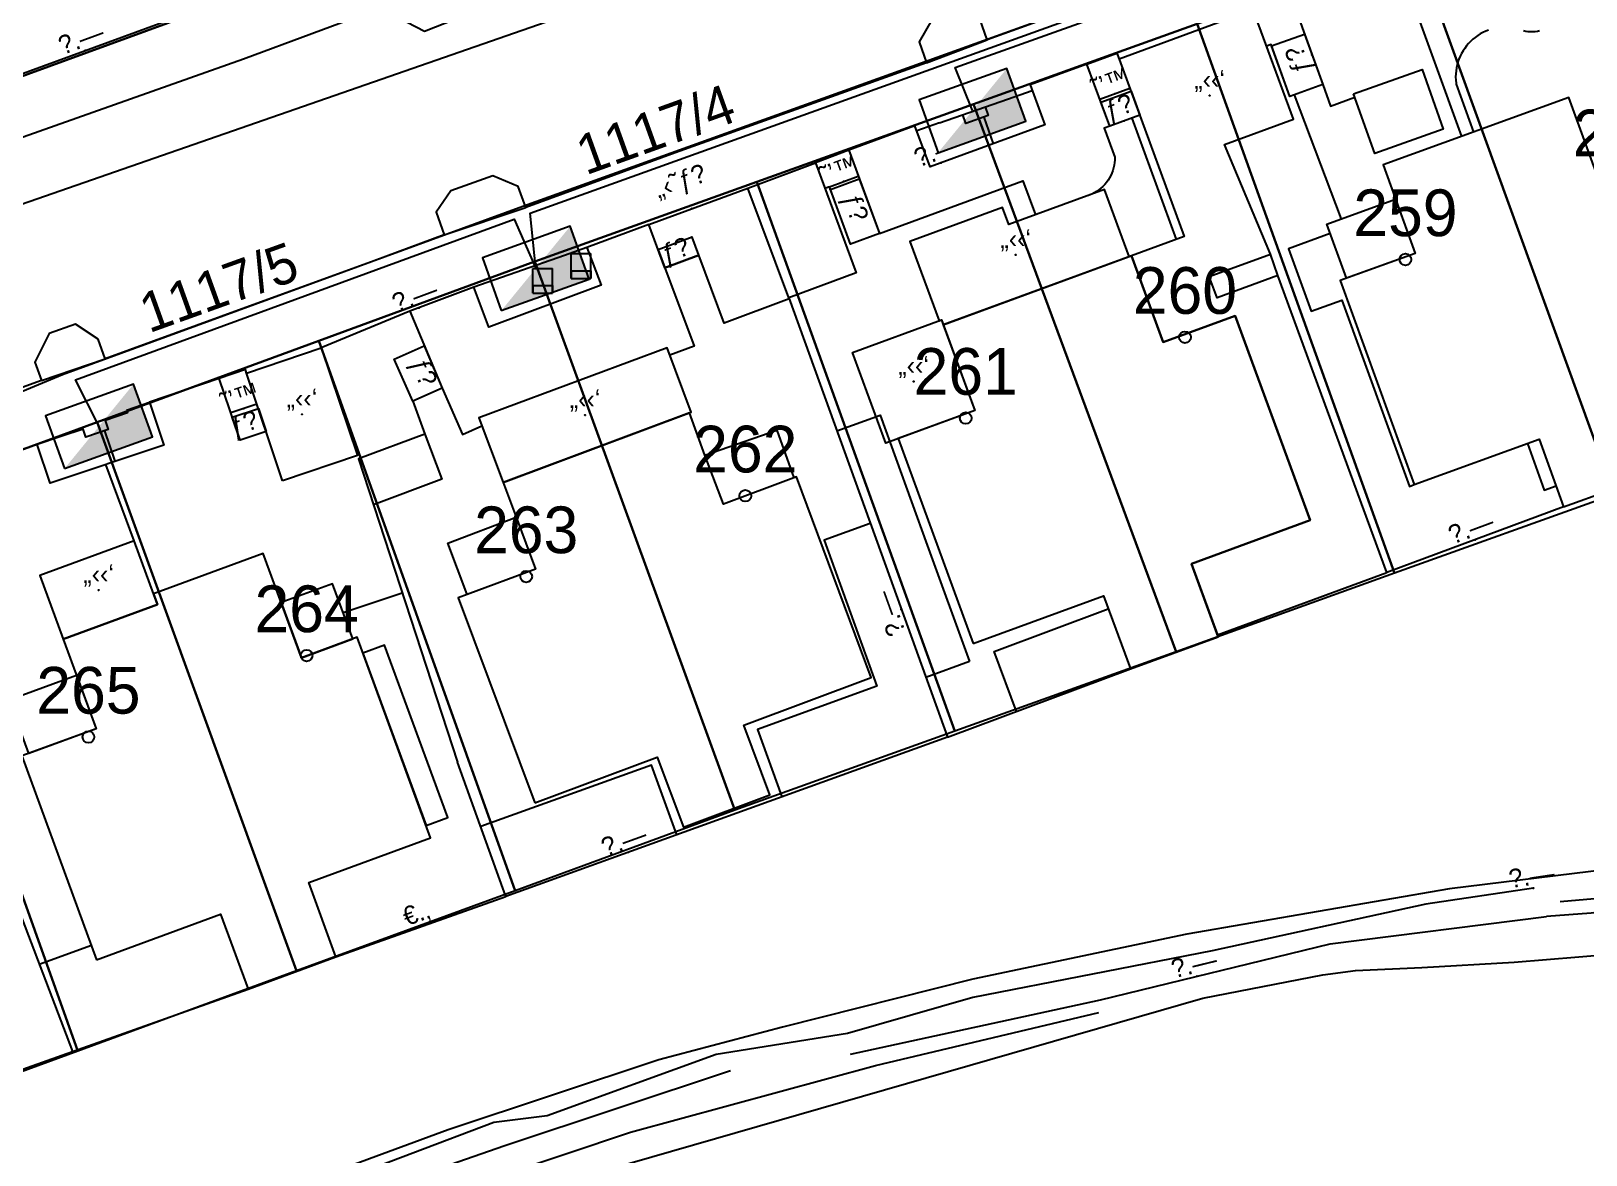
# Model space of a CAD drawing. Header units: metres. Extents: x 218299 to 220222, y 572714 to 574340.
# Drawn here: x 219033.7 to 219100.3, y 573159.2 to 573207.4 of the extents above; entities that cross this region are included whole.
import ezdxf
from ezdxf.enums import TextEntityAlignment as Align

# ---------------------------------------------------------------- set-up
doc = ezdxf.new("R2010")
doc.units = ezdxf.units.M
doc.header["$MEASUREMENT"] = 0
for name, color, linetype in [('1601', 44, 'LANDBORDER'), ('1602', 44, 'Continuous'), ('1603', 44, 'Continuous'), ('6091', 102, 'CABLEUNDEXIST03'), ('6151', 102, 'CABLEUNDEXIST03'), ('6261', 7, 'Continuous'), ('A_POINTS', 2, 'Continuous'), ('M2200', 253, 'Continuous'), ('M2207', 253, 'Continuous'), ('M2401', 7, 'Continuous'), ('M2404', 7, 'Continuous'), ('M2407', 253, 'Continuous'), ('M2408', 253, 'Continuous'), ('M2412', 253, 'Continuous'), ('M2420', 253, 'Continuous'), ('M2601', 253, 'Continuous'), ('M2602', 253, 'Continuous'), ('M2604', 253, 'Continuous'), ('M2605', 253, 'Continuous'), ('M2612', 253, 'Continuous'), ('M2805', 253, 'Continuous'), ('M5235', 253, 'Continuous')]:
    doc.layers.add(name, color=color, linetype=linetype)
doc.styles.add('HEBTXT', font='HEBTXT')
doc.styles.add('MAVAT_HEBTXT', font='HEBTXT')
doc.linetypes.add('CABLEUNDEXIST03', pattern='A,3.5,[222,elecad.shx,S=0.01,R=0,X=0,Y=0],1.5', length=5)
doc.linetypes.add('LANDBORDER', pattern='A,6.25,[208,elecad.shx,S=0.02,R=0,X=-0.6,Y=0],12.5,[208,elecad.shx,S=0.02,R=180,X=0.6,Y=0],6.25', length=25)

# ---------------------------------------------------------------- blocks, each defined once
blk = doc.blocks.new('6261')
blk.add_lwpolyline([(-2, -1.2), (2, -1.2), (2, 1.2), (-2, 1.2)], close=True)
at = {"color": 0}
blk.add_solid([(2, 1.2), (-2, -1.2), (2, -1.2)], dxfattribs=at)
at = {"color": 0, "style": 'HEBTXT'}
blk.add_attdef('PIL_NAME', (2.689, 2.418), '', height=1.7, dxfattribs=at)
at = {"style": 'HEBTXT'}
blk.add_attdef('CAMUT_MONIM', (2.489, 0.218), '', height=1.7, dxfattribs=at)
at = {"color": 0, "style": 'HEBTXT', "flags": 1}
for tag, p in [('TYPE', (2.585, -1.773)), ('MAP_TYPE', (2.689, -3.782))]:
    blk.add_attdef(tag, p, '', height=1.7, dxfattribs=at)
blk = doc.blocks.new('1603')
at = {"layer": 'A_POINTS'}
blk.add_circle((0, 0), 0.25, dxfattribs=at)
at = {"color": 0, "style": 'HEBTXT'}
blk.add_attdef('PARCEL_NUM', text='', height=2, dxfattribs=at).set_placement((0, 1), align=Align.CENTER)
at = {"color": 0, "style": 'HEBTXT', "flags": 1}
blk.add_attdef('LOT_NUM', text='', height=2, dxfattribs=at).set_placement((0, -2.5), align=Align.CENTER)
blk = doc.blocks.new('M2408')
blk.add_circle((0, 0), 0.025)
at = {"style": 'MAVAT_HEBTXT'}
blk.add_attdef('NAME', text='', height=0.8, dxfattribs=at).set_placement((0, 1.59), align=Align.MIDDLE)
blk = doc.blocks.new('M2602')
blk.add_circle((0, 0), 0.025)
at = {"style": 'MAVAT_HEBTXT'}
blk.add_attdef('NAME', text='', height=0.8, dxfattribs=at).set_placement((0, 1.59), align=Align.MIDDLE)
blk = doc.blocks.new('M2605')
blk.add_circle((0, 0), 0.025)
at = {"style": 'MAVAT_HEBTXT'}
blk.add_attdef('NAME', text='', height=0.8, dxfattribs=at).set_placement((0, 1.59), align=Align.MIDDLE)
blk = doc.blocks.new('M2612')
blk.add_circle((0, 0), 0.025)
at = {"style": 'MAVAT_HEBTXT'}
blk.add_attdef('NAME', text='', height=0.8, dxfattribs=at).set_placement((0, 1.59), align=Align.MIDDLE)
blk = doc.blocks.new('M2207')
blk.add_circle((0, 0), 0.025)
at = {"style": 'MAVAT_HEBTXT'}
blk.add_attdef('NAME', text='', height=0.8, dxfattribs=at).set_placement((0, 1.59), align=Align.MIDDLE)
blk = doc.blocks.new('M2412')
blk.add_circle((0, 0), 0.025)
at = {"style": 'MAVAT_HEBTXT'}
blk.add_attdef('NAME', text='', height=0.8, dxfattribs=at).set_placement((0, 1.59), align=Align.MIDDLE)
blk = doc.blocks.new('*U89')
at = {"linetype": 'Continuous'}
for p, q in [((-0.85, 0), (-0.85, -0.66)), ((0.85, 0), (0.85, -0.66))]:
    blk.add_line(p, q, dxfattribs=at)
blk.add_solid([(-0.85, 0), (-0.85, -0.66), (0.85, -0.66)], dxfattribs=at)
at = {"linetype": 'Continuous', "extrusion": (0, 0, -1)}
blk.add_solid([(0.85, 0), (-0.85, 0), (-0.85, -0.66)], dxfattribs=at)
blk = doc.blocks.new('M5235')
for points in [[(-0.85, 1.47), (0.85, 1.47)], [(-0.85, -0.66), (-0.85, 1.47)], [(0.85, -0.66), (0.85, 1.47)], [(-0.85, 0), (0.85, 0)], [(-0.85, -0.66), (0.85, -0.66)]]:
    blk.add_lwpolyline(points)
at = {"linetype": 'Continuous'}
blk.add_blockref('*U89', (0, 0), dxfattribs=at)
at = {"style": 'MAVAT_HEBTXT', "flags": 1}
for tag, p in [('MARK', (0, 2.72)), ('HEIGHT', (0, -1.92)), ('NAME', (0, -4.48))]:
    blk.add_attdef(tag, text='', height=0.8, dxfattribs=at).set_placement(p, align=Align.MIDDLE)
blk = doc.blocks.new('111')
at = {"layer": 'M2200'}
for points in [[(219092.931, 573187.948, 579.03), (219098.279, 573189.888, 579.03), (219099.33, 573186.988, 575.58), (219103.288, 573188.424, 575.58), (219102.21, 573191.397, 579.03), (219107.349, 573193.158, 579.03), (219104.194, 573201.857, 579.33), (219100.948, 573200.68, 579.33), (219099.556, 573204.518, 577.83), (219091.594, 573201.631, 577.83), (219092.966, 573197.848, 579.18), (219089.762, 573196.686, 579.18)], [(219074.042, 573181.144, 578.28), (219079.62, 573183.191, 578.28), (219080.771, 573180.054, 574.68), (219084.533, 573181.435, 574.83), (219083.387, 573184.558, 578.28), (219088.472, 573186.424, 578.28), (219085.259, 573195.179, 578.13), (219082.171, 573194.045, 578.13), (219080.814, 573197.744, 577.68), (219072.758, 573194.787, 576.93), (219074.104, 573191.12, 578.28), (219070.823, 573189.916, 578.43)], [(219055.266, 573174.315, 577.23), (219060.506, 573176.271, 577.23), (219061.625, 573173.274, 573.63), (219065.333, 573174.658, 573.63), (219064.217, 573177.649, 577.23), (219069.677, 573179.688, 577.23), (219066.469, 573188.281, 577.23), (219066.351, 573188.237, 577.23), (219063.342, 573187.114, 577.23), (219063.342, 573187.114, 577.23), (219062.547, 573189.209, 576.48), (219061.884, 573191.019, 575.73), (219053.905, 573188.039, 575.88), (219054.458, 573186.558, 576.419), (219055.29, 573184.329, 577.23), (219055.29, 573184.329, 577.23), (219052.366, 573183.238, 577.23), (219051.988, 573183.096, 577.23)], [(219036.497, 573167.604, 576.03), (219041.807, 573169.551, 576.33), (219042.981, 573166.35, 572.58), (219042.981, 573166.35, 572.58), (219046.748, 573167.731, 572.58), (219045.582, 573170.911, 576.33), (219050.8, 573172.824, 576.33), (219047.653, 573181.41, 576.18), (219045.265, 573180.535, 576.18), (219043.63, 573184.997, 576.18), (219038.926, 573183.273, 576.18), (219039.097, 573182.808, 576.63), (219039.097, 573182.808, 576.63), (219035.068, 573181.331, 573.78), (219035.068, 573181.331, 573.78), (219036.475, 573177.493, 576.33), (219033.299, 573176.328, 576.18)]]:
    blk.add_polyline3d(points, close=True, dxfattribs=at)
at = {"layer": 'M2207'}
for points in [[(219082.171, 573194.045, 575.73), (219085.259, 573195.179, 575.13), (219088.472, 573186.424, 575.355), (219083.387, 573184.558, 575.205), (219084.502, 573181.519, 575.205), (219091.761, 573184.182, 575.505), (219087.093, 573196.902, 574.905), (219084.484, 573195.945, 575.055), (219084.149, 573196.856, 574.98), (219086.771, 573197.818, 574.98), (219084.801, 573202.507, 574.83), (219087.756, 573203.592, 574.83), (219086.037, 573208.277, 574.455), (219080.293, 573206.169, 574.53), (219083.08, 573198.575, 574.905), (219080.814, 573197.744, 574.905)], [(219090.328, 573204.683, 575.539), (219093.264, 573205.727, 575.614), (219094.172, 573203.171, 575.614), (219091.237, 573202.127, 575.614)], [(219067.283, 573201.719, 573.255), (219069.031, 573197.016, 573.405), (219066.137, 573195.94, 573.405), (219064.388, 573200.643, 573.255), (219067.283, 573201.719, 573.255)], [(219072.758, 573194.787, 575.28), (219080.718, 573197.708, 575.28), (219079.663, 573200.582, 575.13), (219075.569, 573199.08, 575.28), (219075.302, 573199.807, 575.205), (219071.333, 573198.351, 575.205), (219072.577, 573194.96, 575.505), (219072.681, 573194.998, 575.505)], [(219092.966, 573197.848, 576.93), (219090.029, 573196.783, 576.33), (219089.189, 573199.097, 575.88), (219092.127, 573200.163, 575.88)], [(219074.104, 573191.12, 574.755), (219070.296, 573189.722, 574.755), (219068.873, 573193.601, 574.755), (219072.681, 573194.998, 574.755), (219074.104, 573191.12, 574.755)], [(219044.462, 573188.113, 572.655), (219042.917, 573192.724, 572.655), (219046.119, 573193.798, 572.505), (219047.665, 573189.187, 572.505), (219044.462, 573188.113, 572.655)], [(219053.905, 573188.039, 574.489), (219061.96, 573191.047, 574.489), (219060.929, 573193.809, 573.439), (219052.873, 573190.801, 573.589)], [(219062.547, 573189.209, 573.927), (219065.627, 573190.275, 573.927), (219066.351, 573188.237, 573.927), (219063.342, 573187.114, 573.927), (219062.547, 573189.209, 573.927)], [(219052.366, 573183.238, 574.002), (219051.539, 573185.435, 574.002), (219054.458, 573186.558, 574.002), (219055.29, 573184.329, 574.002), (219052.366, 573183.238, 574.002)], [(219035.068, 573181.331, 573.48), (219039.097, 573182.808, 573.03), (219038.098, 573185.533, 572.73), (219034.069, 573184.057, 572.73)], [(219045.265, 573180.535, 573.227), (219047.464, 573181.341, 573.077), (219046.599, 573183.701, 572.927), (219044.4, 573182.895, 572.927)], [(219047.902, 573180.732, 573.377), (219050.606, 573173.354, 573.377), (219051.536, 573173.695, 573.077), (219048.831, 573181.073, 573.077), (219047.902, 573180.732, 573.377)], [(219035.636, 573179.783, 573.227), (219036.475, 573177.493, 573.677), (219033.595, 573176.437, 573.527), (219032.756, 573178.727, 572.927)]]:
    blk.add_polyline3d(points, close=True, dxfattribs=at)
at = {"layer": 'M2401'}
for points in [[(219078.358, 573208.337, 571.77), (219074.638, 573206.986, 571.62), (219074.322, 573207.883, 571.62)], [(219072.265, 573207.85, 571.545), (219071.728, 573206.909, 571.47), (219072.047, 573206.003, 571.47), (219071.237, 573205.718, 571.369), (219061.282, 573202.158, 570.769), (219054.879, 573199.811, 570.469), (219054.546, 573200.706, 570.469), (219053.468, 573201.174, 570.394), (219051.667, 573200.53, 570.319), (219051.035, 573199.607, 570.169), (219051.378, 573198.646, 570.169), (219048.379, 573197.521, 570.094), (219041.826, 573195.148, 569.719), (219036.865, 573193.332, 569.419), (219036.561, 573194.18, 569.494), (219035.589, 573194.816, 569.419), (219034.466, 573194.414, 569.419), (219033.852, 573193.194, 569.344), (219034.132, 573192.403, 569.344), (219028.208, 573190.265, 568.894)], [(219032.427, 573202.503, 569.194), (219042.781, 573206.172, 569.644), (219048.643, 573208.349, 570.094), (219050.534, 573207.361, 570.094), (219058.05, 573210.327, 570.544), (219068.266, 573213.804, 571.144), (219069.164, 573215.742, 571.294), (219078.114, 573218.878, 571.594), (219083.642, 573220.862, 571.894), (219087.957, 573222.611, 572.22), (219090.99, 573223.565, 572.34), (219097.125, 573225.781, 572.7), (219101.4, 573227.442, 572.94), (219106.474, 573229.215, 573.18), (219108.256, 573228.392, 573.3), (219112.763, 573230.002, 573.54), (219120.068, 573232.571, 574.02)]]:
    blk.add_polyline3d(points, dxfattribs=at)
at = {"layer": 'M2404'}
for points in [[(219078.358, 573208.337, 571.77), (219074.638, 573206.986, 571.62), (219074.322, 573207.883, 571.62)], [(219072.265, 573207.85, 571.545), (219071.728, 573206.909, 571.47), (219072.047, 573206.003, 571.47), (219071.237, 573205.718, 571.369), (219061.282, 573202.158, 570.769), (219054.879, 573199.811, 570.469), (219054.546, 573200.706, 570.469), (219053.468, 573201.174, 570.394), (219051.667, 573200.53, 570.319), (219051.035, 573199.607, 570.169), (219051.378, 573198.646, 570.169), (219048.379, 573197.521, 570.094), (219041.826, 573195.148, 569.719), (219036.865, 573193.332, 569.419), (219036.561, 573194.18, 569.494), (219035.589, 573194.816, 569.419), (219034.466, 573194.414, 569.419), (219033.852, 573193.194, 569.344), (219034.132, 573192.403, 569.344), (219028.208, 573190.265, 568.894)], [(219032.427, 573202.503, 569.194), (219042.781, 573206.172, 569.644), (219048.643, 573208.349, 570.094), (219050.534, 573207.361, 570.094), (219058.05, 573210.327, 570.544), (219068.266, 573213.804, 571.144), (219069.164, 573215.742, 571.294), (219078.114, 573218.878, 571.594), (219083.642, 573220.862, 571.894), (219087.957, 573222.611, 572.22), (219090.99, 573223.565, 572.34), (219097.125, 573225.781, 572.7), (219101.4, 573227.442, 572.94), (219106.474, 573229.215, 573.18), (219108.256, 573228.392, 573.3), (219112.763, 573230.002, 573.54), (219120.068, 573232.571, 574.02)]]:
    blk.add_polyline3d(points, dxfattribs=at)
at = {"layer": 'M2407'}
for points in [[(219098.301, 573207.378, 573.589), (219098.203, 573207.354, 573.589), (219098.105, 573207.338, 573.589), (219098.005, 573207.33, 573.589), (219097.905, 573207.33, 573.589), (219097.805, 573207.338, 573.589), (219097.706, 573207.354, 573.589), (219097.609, 573207.377, 573.589)], [(219096.115, 573207.406, 573.584), (219095.993, 573207.358, 573.585), (219095.875, 573207.302, 573.587), (219095.76, 573207.24, 573.588), (219095.649, 573207.17, 573.59), (219095.543, 573207.094, 573.593), (219095.442, 573207.012, 573.595), (219095.345, 573206.923, 573.598), (219095.255, 573206.829, 573.601), (219095.17, 573206.73, 573.605), (219095.092, 573206.625, 573.608), (219095.02, 573206.516, 573.612), (219094.955, 573206.403, 573.616), (219094.897, 573206.285, 573.62), (219094.846, 573206.165, 573.624), (219094.803, 573206.042, 573.628), (219094.767, 573205.916, 573.633), (219094.74, 573205.788, 573.638), (219094.72, 573205.659, 573.642), (219094.708, 573205.529, 573.647), (219094.704, 573205.399, 573.652), (219094.707, 573205.268, 573.657), (219094.719, 573205.138, 573.662), (219094.725, 573205.096, 573.664), (219095.467, 573203.035, 573.664)], [(219089.013, 573205.075, 573.589), (219089.344, 573204.157, 573.589), (219090.382, 573204.531, 573.589)], [(219087.789, 573204.634, 573.589), (219089.799, 573199.318, 573.514)], [(219080.828, 573203.636, 572.539), (219082.732, 573198.447, 572.464)], [(219079.888, 573203.292, 572.539), (219079.647, 573203.203, 572.539), (219080.103, 573201.96, 572.614), (219080.102, 573201.845, 572.599), (219080.093, 573201.731, 572.586), (219080.076, 573201.617, 572.574), (219080.051, 573201.505, 572.563), (219080.019, 573201.394, 572.553), (219079.979, 573201.286, 572.544), (219079.932, 573201.181, 572.536), (219079.877, 573201.079, 572.529), (219079.816, 573200.981, 572.524), (219079.748, 573200.887, 572.52), (219079.674, 573200.798, 572.517), (219079.594, 573200.715, 572.516), (219079.509, 573200.637, 572.516), (219079.418, 573200.565, 572.518), (219079.323, 573200.499, 572.52), (219079.224, 573200.441, 572.524), (219079.12, 573200.389, 572.53), (219079.014, 573200.344, 572.536), (219078.976, 573200.33, 572.539)], [(219070.023, 573198.691, 572.539), (219076.172, 573200.947, 572.539), (219076.704, 573199.496, 572.539)], [(219089.335, 573198.694, 573.514), (219087.547, 573198.046, 573.514), (219088.516, 573195.375, 573.589), (219089.827, 573195.85, 573.589), (219092.721, 573187.872, 573.439), (219092.931, 573187.948, 573.439)], [(219060.837, 573197.225, 571.749), (219062.085, 573193.881, 571.599), (219061.046, 573193.494, 571.508)], [(219051.295, 573192.069, 571.353), (219052.166, 573190.098, 571.353), (219052.999, 573190.466, 571.353)], [(219068.195, 573190.255, 572.652), (219070.049, 573190.926, 572.652), (219072.065, 573185.357, 572.652), (219073.885, 573180.378, 572.352)], [(219050.56, 573190.112, 571.352), (219051.283, 573188.174, 571.352), (219048.35, 573187.08, 571.607)], [(219097.775, 573189.705, 573.439), (219098.501, 573187.704, 573.439), (219099.004, 573187.887, 573.439)], [(219069.632, 573186.286, 571.449), (219067.655, 573185.571, 571.449), (219069.919, 573179.317, 571.449), (219064.803, 573177.465, 571.449), (219065.85, 573174.573, 571.301)], [(219075.901, 573178.234, 572.52), (219074.94, 573180.805, 572.37), (219079.826, 573182.631, 572.514)], [(219073.885, 573180.378, 572.352), (219072.01, 573179.693, 572.516)], [(219061.342, 573172.95, 571.23), (219060.266, 573175.938, 571.53), (219052.948, 573173.301, 571.114)], [(219036.273, 573168.216, 570.427), (219034.039, 573167.397, 570.335)]]:
    blk.add_polyline3d(points, dxfattribs=at)
at = {"layer": 'M2408'}
for points in [[(219072.047, 573206.003, 571.47), (219074.638, 573206.986, 571.62)], [(219078.912, 573205.952, 571.789), (219080.199, 573206.424, 571.789), (219080.293, 573206.169, 571.789)], [(219075.516, 573204.456, 571.564), (219076.564, 573204.823, 571.564)], [(219072.6, 573203.433, 571.489), (219071.626, 573203.091, 571.421)], [(219068.712, 573202.265, 571.189), (219067.283, 573201.719, 571.189)], [(219060.142, 573199.088, 570.977), (219064.388, 573200.643, 570.977)], [(219051.378, 573198.646, 570.169), (219054.879, 573199.811, 570.469)], [(219057.497, 573198.101, 570.677), (219056.529, 573197.76, 570.617)], [(219049.91, 573195.369, 570.077), (219046.119, 573193.798, 569.927)], [(219034.132, 573192.403, 569.344), (219036.865, 573193.332, 569.419)], [(219042.917, 573192.724, 569.777), (219042.867, 573192.871, 569.777), (219041.749, 573192.496, 569.777)], [(219037.77, 573191.138, 569.655), (219038.759, 573191.47, 569.655)], [(219034.956, 573190.002, 569.43), (219033.946, 573189.664, 569.43)]]:
    blk.add_polyline3d(points, dxfattribs=at)
at = {"layer": 'M2412'}
for points in [[(219089.013, 573205.075, 573.589), (219087.602, 573204.567, 573.589), (219086.823, 573206.731, 572.314), (219088.234, 573207.239, 572.314), (219089.013, 573205.075, 573.589)], [(219081.176, 573203.764, 572.539), (219079.888, 573203.292, 572.539), (219079.512, 573204.317, 572.014), (219080.799, 573204.789, 572.014), (219081.176, 573203.764, 572.539)], [(219070.023, 573198.691, 572.539), (219068.786, 573198.237, 572.614), (219067.924, 573200.588, 571.414), (219069.161, 573201.042, 571.414)], [(219060.837, 573197.225, 571.427), (219062.289, 573197.767, 571.352), (219061.999, 573198.544, 570.902), (219060.547, 573198.002, 570.902)], [(219051.295, 573192.069, 571.352), (219050.037, 573191.514, 571.352), (219049.239, 573193.323, 570.227), (219050.529, 573193.893, 570.227), (219051.295, 573192.069, 571.352)], [(219043.755, 573190.222, 570.377), (219042.637, 573189.847, 570.377), (219042.305, 573190.836, 569.852), (219043.424, 573191.211, 569.852), (219043.755, 573190.222, 570.377)]]:
    blk.add_polyline3d(points, close=True, dxfattribs=at)
at = {"layer": 'M2420', "lineweight": -3, "flags": 128}
blk.add_lwpolyline([(219061.09, 573209.62), (219004.09, 573189.81)], dxfattribs=at)
at = {"layer": 'M2601'}
for points in [[(219038.098, 573185.533, 572.477), (219036.896, 573188.812, 572.477)], [(219049.589, 573183.292, 571.277), (219047.054, 573182.462, 571.277)]]:
    blk.add_polyline3d(points, dxfattribs=at)
at = {"layer": 'M2602'}
for points in [[(219072.6, 573203.433, 573.377), (219075.516, 573204.456, 573.377)], [(219074.547, 573204.116, 573.002), (219074.676, 573203.746, 573.002), (219073.727, 573203.413, 573.002), (219073.597, 573203.782, 573.002)], [(219074.5, 573203.685, 572.627), (219074.9, 573202.542, 572.57)], [(219056.529, 573197.76, 570.617), (219052.657, 573196.394, 570.377)], [(219037.77, 573191.138, 570.705), (219037.812, 573191.013, 570.705), (219036.863, 573190.695, 570.78), (219036.995, 573190.301, 570.78), (219036.035, 573189.979, 570.78), (219035.919, 573190.325, 570.78), (219034.956, 573190.002, 570.78)], [(219037.288, 573188.943, 570.705), (219036.849, 573190.252, 570.705)], [(219046.748, 573167.731, 572.014), (219054.024, 573170.313, 572.314)], [(219031.225, 573162.17, 571.127), (219031.347, 573162.215, 571.127), (219035.46, 573163.668, 571.127)]]:
    blk.add_polyline3d(points, dxfattribs=at)
at = {"layer": 'M2604'}
blk.add_polyline3d([(219092.589, 573209.393, 575.464), (219094.961, 573202.852, 575.464)], dxfattribs=at)
at = {"layer": 'M2605'}
for points in [[(219029.839, 573204.272, 571.365), (219044.718, 573209.737, 571.065), (219049.826, 573211.67, 571.065), (219049.979, 573211.74, 571.065), (219050.129, 573211.817, 571.065), (219050.275, 573211.901, 571.065), (219050.417, 573211.991, 571.065), (219050.554, 573212.089, 571.065), (219050.686, 573212.193, 571.065), (219050.813, 573212.303, 571.065), (219050.935, 573212.419, 571.065), (219051.052, 573212.541, 571.065), (219051.162, 573212.668, 571.065), (219051.266, 573212.8, 571.065), (219051.364, 573212.937, 571.065), (219051.455, 573213.078, 571.065), (219051.54, 573213.224, 571.065), (219051.617, 573213.373, 571.065), (219051.687, 573213.526, 571.065), (219051.75, 573213.682, 571.065), (219051.805, 573213.841, 571.065), (219051.853, 573214.003, 571.065), (219051.893, 573214.166, 571.065), (219051.908, 573214.238, 571.065)], [(219099.964, 573210.958, 573.589), (219098.904, 573210.576, 573.589), (219097.877, 573213.427, 573.589), (219094.694, 573212.28, 573.589), (219095.372, 573210.396, 573.589), (219090.678, 573208.705, 573.589), (219090.222, 573209.971, 573.589), (219087.591, 573209.024, 573.589), (219089.013, 573205.075, 573.589), (219087.602, 573204.567, 573.589), (219086.802, 573206.789, 573.589), (219086.608, 573206.72, 573.589)], [(219081.176, 573203.764, 572.539), (219079.888, 573203.292, 572.539), (219078.912, 573205.952, 572.614), (219076.477, 573205.059, 572.614), (219077.104, 573203.35, 572.614), (219072.192, 573201.548, 572.464), (219071.547, 573203.305, 572.464), (219068.712, 573202.265, 572.464), (219070.023, 573198.691, 572.539), (219068.786, 573198.237, 572.614), (219067.882, 573200.702, 572.539), (219067.688, 573200.63, 572.539)], [(219066.152, 573195.897, 571.502), (219063.371, 573194.865, 571.502), (219062.289, 573197.767, 571.352), (219060.837, 573197.225, 571.427), (219060.142, 573199.088, 571.427), (219057.497, 573198.101, 571.502), (219058.099, 573196.487, 571.502), (219053.291, 573194.694, 571.427), (219052.657, 573196.394, 571.427), (219049.91, 573195.369, 571.427), (219051.295, 573192.069, 571.352), (219050.037, 573191.514, 571.352), (219050.56, 573190.112, 571.352), (219047.707, 573189.048, 571.652), (219051.955, 573176.056, 571.352)], [(219087.093, 573196.902, 573.589), (219086.771, 573197.818, 573.589)], [(219066.137, 573195.94, 572.689), (219070.295, 573184.454, 572.614), (219072.935, 573177.126, 572.464), (219080.771, 573180.054, 572.614)], [(219043.755, 573190.222, 570.377), (219042.637, 573189.847, 570.377), (219041.749, 573192.496, 570.452), (219038.759, 573191.47, 570.452), (219039.371, 573189.642, 570.452), (219034.501, 573188.009, 570.452), (219033.946, 573189.664, 570.452), (219031.564, 573188.865, 570.452), (219032.863, 573184.992, 570.527), (219031.44, 573184.514, 570.527), (219031.825, 573183.366, 570.527), (219028.699, 573182.318, 570.527), (219031.524, 573173.994, 570.527), (219035.46, 573163.668, 570.227), (219035.46, 573163.668, 570.227), (219042.981, 573166.35, 570.227)], [(219099.33, 573186.988, 573.452), (219091.761, 573184.182, 573.302)], [(219147.521, 573183.572, 569.447), (219146.075, 573182.203, 569.507), (219145.688, 573181.929, 569.507), (219142.433, 573180.242, 569.432), (219139.394, 573178.775, 569.342), (219135.232, 573177.165, 569.252), (219129.254, 573175.295, 569.252), (219124.342, 573173.999, 569.222), (219118.9, 573172.623, 569.072), (219114.468, 573171.705, 568.982), (219109.112, 573171.007, 568.832), (219104.598, 573170.555, 568.802), (219099.185, 573170.078, 568.712)], [(219072.935, 573177.126, 571.414), (219054.024, 573170.313, 571.114), (219051.955, 573176.056, 571.114)], [(219118.9, 573172.623, 568.442), (219119.003, 573172.255, 568.442), (219118.168, 573171.947, 568.442), (219110.821, 573170.689, 568.292), (219106.849, 573170.417, 568.262), (219103.863, 573170.011, 568.232), (219100.51, 573169.597, 568.172), (219098.596, 573169.451, 568.172)], [(219103.516, 573171.753, 570.556), (219094.446, 573170.639, 570.406), (219083.184, 573168.703, 569.806), (219074.026, 573166.775, 569.656), (219065.876, 573164.714, 569.356), (219060.57, 573163.317, 568.906), (219051.557, 573160.323, 568.606), (219042.689, 573157.048, 568.306), (219038.475, 573155.393, 568.006), (219034.584, 573153.134, 567.406), (219024.373, 573149.166, 567.106), (219017.127, 573146.331, 567.256), (219011.034, 573144.28, 566.956), (219001.616, 573141.28, 566.656), (219000.09, 573141.057, 566.506)], [(219098.036, 573170.667, 569.656), (219093.429, 573169.976, 569.656), (219084.272, 573167.991, 568.756), (219074.024, 573165.988, 568.606), (219068.65, 573164.45, 568.456), (219063.031, 573163.539, 568.306), (219055.796, 573160.914, 568.156), (219053.515, 573160.632, 568.006), (219046.575, 573158.014, 567.856), (219040.342, 573155.616, 567.556), (219038.332, 573154.894, 567.406), (219036.499, 573153.387, 566.806), (219026.738, 573149.426, 566.806), (219019.77, 573146.749, 566.806), (219011.858, 573143.947, 566.356), (219003.815, 573141.402, 565.906), (218999.179, 573140.06, 565.756)], [(219068.778, 573163.555, 567.256), (219079.493, 573165.887, 567.406), (219089.327, 573168.289, 567.856), (219098.596, 573169.451, 568.172)], [(219001.013, 573138.907, 564.406), (219010.603, 573141.872, 564.556), (219019.41, 573144.995, 564.706), (219029.831, 573149.001, 565.156), (219038.568, 573152.335, 565.456), (219048.41, 573156.557, 565.756), (219059.355, 573160.227, 566.206), (219069.852, 573163.072, 566.806), (219079.418, 573165.35, 566.806)], [(219063.65, 573162.84, 567.272), (219053.978, 573159.64, 566.672), (219047.29, 573157.309, 566.522), (219039.957, 573154.454, 566.522), (219035.024, 573151.835, 565.922)]]:
    blk.add_polyline3d(points, dxfattribs=at)
at = {"layer": 'M2612'}
for points in [[(219079.465, 573204.445, 573.827), (219080.753, 573204.917, 573.827)], [(219067.882, 573200.702, 573.227), (219069.119, 573201.156, 573.227)], [(219043.362, 573191.395, 571.605), (219042.244, 573191.02, 571.605)]]:
    blk.add_polyline3d(points, dxfattribs=at)
at = {"layer": 'M2805'}
blk.add_polyline3d([(219018.653, 573143.089, 564.017), (219039.105, 573151.163, 564.617), (219059.332, 573158.888, 565.217), (219083.876, 573165.955, 566.717), (219089.011, 573166.959, 566.957), (219090.417, 573167.143, 567.019), (219093.258, 573167.273, 567.137), (219097.211, 573167.495, 567.317), (219102.75, 573167.959, 567.527), (219106.59, 573168.877, 567.707), (219109.907, 573169.313, 567.707), (219113.334, 573170.03, 567.767), (219116.279, 573170.403, 567.707), (219117.24, 573170.611, 567.736), (219119.126, 573171.149, 567.887), (219122.186, 573172.218, 568.307), (219125.371, 573173.244, 568.487), (219128.802, 573174.522, 568.547), (219131.696, 573175.677, 568.607), (219135.45, 573176.61, 568.577), (219139.478, 573178.11, 568.607), (219142.653, 573179.516, 568.727), (219145.588, 573181.037, 568.817)], dxfattribs=at)
at = {"layer": 'M2207'}
ref = blk.add_blockref('M2207', (219084.166, 573204.604), dxfattribs=dict(at, xscale=0.5, yscale=0.5, zscale=0.5))
ref.add_attrib('NAME', '„‹‹‘', dxfattribs={"layer": '0', "height": 0.8, "style": 'MAVAT_HEBTXT'}).set_placement((219084.166, 573205.229), align=Align.MIDDLE)
ref = blk.add_blockref('M2207', (219075.861, 573197.784), dxfattribs=dict(at, xscale=0.5, yscale=0.5, zscale=0.5))
ref.add_attrib('NAME', '„‹‹‘', dxfattribs={"layer": '0', "height": 0.8, "style": 'MAVAT_HEBTXT'}).set_placement((219075.861, 573198.409), align=Align.MIDDLE)
ref = blk.add_blockref('M2207', (219071.489, 573192.36), dxfattribs=dict(at, xscale=0.5, yscale=0.5, zscale=0.5))
ref.add_attrib('NAME', '„‹‹‘', dxfattribs={"layer": '0', "height": 0.8, "style": 'MAVAT_HEBTXT'}).set_placement((219071.489, 573192.985), align=Align.MIDDLE)
ref = blk.add_blockref('M2207', (219045.291, 573190.956), dxfattribs=dict(at, xscale=0.5, yscale=0.5, zscale=0.5))
ref.add_attrib('NAME', '„‹‹‘', dxfattribs={"layer": '0', "height": 0.8, "style": 'MAVAT_HEBTXT'}).set_placement((219045.291, 573191.581), align=Align.MIDDLE)
ref = blk.add_blockref('M2207', (219057.417, 573190.924), dxfattribs=dict(at, xscale=0.5, yscale=0.5, zscale=0.5))
ref.add_attrib('NAME', '„‹‹‘', dxfattribs={"layer": '0', "height": 0.8, "style": 'MAVAT_HEBTXT'}).set_placement((219057.417, 573191.549), align=Align.MIDDLE)
ref = blk.add_blockref('M2207', (219036.583, 573183.432), dxfattribs=dict(at, xscale=0.5, yscale=0.5, zscale=0.5))
ref.add_attrib('NAME', '„‹‹‘', dxfattribs={"layer": '0', "height": 0.8, "style": 'MAVAT_HEBTXT'}).set_placement((219036.583, 573184.057), align=Align.MIDDLE)
at = {"layer": 'M2408'}
ref = blk.add_blockref('M2408', (219061.992, 573199.766), dxfattribs=dict(at, xscale=0.5, yscale=0.5, zscale=0.5))
ref.add_attrib('NAME', '„‹˜ƒ\x8e', dxfattribs={"layer": '0', "height": 0.8, "rotation": 19.61608, "style": 'MAVAT_HEBTXT'}).set_placement((219061.519, 573200.855), align=Align.MIDDLE)
at = {"layer": 'M2412'}
ref = blk.add_blockref('M2412', (219088.556, 573206.346), dxfattribs=dict(at, xscale=0.5, yscale=0.5, zscale=0.5))
ref.add_attrib('NAME', 'ƒ\x8e', dxfattribs={"layer": '0', "height": 0.8, "rotation": 109.81012, "style": 'MAVAT_HEBTXT'}).set_placement((219088.038, 573206.159), align=Align.MIDDLE)
ref = blk.add_blockref('M2412', (219080.5, 573203.516), dxfattribs=dict(at, xscale=0.5, yscale=0.5, zscale=0.5))
ref.add_attrib('NAME', 'ƒ\x8e', dxfattribs={"layer": '0', "height": 0.8, "rotation": 20.15057, "style": 'MAVAT_HEBTXT'}).set_placement((219080.311, 573204.032), align=Align.MIDDLE)
ref = blk.add_blockref('M2412', (219067.929, 573200.573), dxfattribs=dict(at, xscale=0.5, yscale=0.5, zscale=0.5))
ref.add_attrib('NAME', 'ƒ\x8e', dxfattribs={"layer": '0', "height": 0.8, "rotation": 290.15057, "style": 'MAVAT_HEBTXT'}).set_placement((219068.909, 573199.781), align=Align.MIDDLE)
ref = blk.add_blockref('M2412', (219061.982, 573198.538), dxfattribs=dict(at, xscale=0.5, yscale=0.5, zscale=0.5))
ref.add_attrib('NAME', 'ƒ\x8e', dxfattribs={"layer": '0', "height": 0.8, "rotation": 20.45824, "style": 'MAVAT_HEBTXT'}).set_placement((219061.319, 573197.895), align=Align.MIDDLE)
ref = blk.add_blockref('M2412', (219050.929, 573192.941), dxfattribs=dict(at, xscale=0.5, yscale=0.5, zscale=0.5))
ref.add_attrib('NAME', 'ƒ\x8e', dxfattribs={"layer": '0', "height": 0.8, "rotation": 292.76888, "style": 'MAVAT_HEBTXT'}).set_placement((219050.422, 573192.728), align=Align.MIDDLE)
ref = blk.add_blockref('M2412', (219042.305, 573190.836), dxfattribs=dict(at, xscale=0.5, yscale=0.5, zscale=0.5))
ref.add_attrib('NAME', 'ƒ\x8e', dxfattribs={"layer": '0', "height": 0.8, "rotation": 18.53442, "style": 'MAVAT_HEBTXT'}).set_placement((219042.84, 573190.482), align=Align.MIDDLE)
at = {"layer": 'M2602'}
ref = blk.add_blockref('M2602', (219050.386, 573169.022), dxfattribs=dict(at, xscale=0.5, yscale=0.5, zscale=0.5))
ref.add_attrib('NAME', '€.‚', dxfattribs={"layer": '0', "height": 0.8, "rotation": 19.54121, "style": 'MAVAT_HEBTXT'}).set_placement((219050.202, 573169.54), align=Align.MIDDLE)
at = {"layer": 'M2605'}
ref = blk.add_blockref('M2605', (219036.012, 573206.539), dxfattribs=dict(at, xscale=0.5, yscale=0.5, zscale=0.5))
ref.add_attrib('NAME', '\x9a.—', dxfattribs={"layer": '0', "height": 0.8, "rotation": 20.16716, "style": 'MAVAT_HEBTXT'}).set_placement((219035.823, 573207.056), align=Align.MIDDLE)
ref = blk.add_blockref('M2605', (219072.661, 573201.72), dxfattribs=dict(at, xscale=0.5, yscale=0.5, zscale=0.5))
ref.add_attrib('NAME', '\x9a.—', dxfattribs={"layer": '0', "height": 0.8, "rotation": 20.15057, "style": 'MAVAT_HEBTXT'}).set_placement((219072.472, 573202.237), align=Align.MIDDLE)
ref = blk.add_blockref('M2605', (219050.307, 573195.517), dxfattribs=dict(at, xscale=0.5, yscale=0.5, zscale=0.5))
ref.add_attrib('NAME', '\x9a.—', dxfattribs={"layer": '0', "height": 0.8, "rotation": 20.45824, "style": 'MAVAT_HEBTXT'}).set_placement((219050.115, 573196.033), align=Align.MIDDLE)
ref = blk.add_blockref('M2605', (219095.545, 573185.585), dxfattribs=dict(at, xscale=0.5, yscale=0.5, zscale=0.5))
ref.add_attrib('NAME', '\x9a.—', dxfattribs={"layer": '0', "height": 0.8, "rotation": 20.33905, "style": 'MAVAT_HEBTXT'}).set_placement((219095.354, 573186.101), align=Align.MIDDLE)
ref = blk.add_blockref('M2605', (219070.963, 573182.6), dxfattribs=dict(at, xscale=0.5, yscale=0.5, zscale=0.5))
ref.add_attrib('NAME', '\x9a.—', dxfattribs={"layer": '0', "height": 0.8, "rotation": 109.81118, "style": 'MAVAT_HEBTXT'}).set_placement((219070.445, 573182.414), align=Align.MIDDLE)
ref = blk.add_blockref('M2605', (219059.261, 573172.2), dxfattribs=dict(at, xscale=0.5, yscale=0.5, zscale=0.5))
ref.add_attrib('NAME', '\x9a.—', dxfattribs={"layer": '0', "height": 0.8, "rotation": 19.81118, "style": 'MAVAT_HEBTXT'}).set_placement((219059.074, 573172.717), align=Align.MIDDLE)
ref = blk.add_blockref('M2605', (219098.036, 573170.667), dxfattribs=dict(at, xscale=0.5, yscale=0.5, zscale=0.5))
ref.add_attrib('NAME', '\x9a.—', dxfattribs={"layer": '0', "height": 0.8, "rotation": 8.54075, "style": 'MAVAT_HEBTXT'}).set_placement((219097.954, 573171.211), align=Align.MIDDLE)
ref = blk.add_blockref('M2605', (219083.624, 573166.896), dxfattribs=dict(at, xscale=0.5, yscale=0.5, zscale=0.5))
ref.add_attrib('NAME', '\x9a.—', dxfattribs={"layer": '0', "height": 0.8, "rotation": 13.7245, "style": 'MAVAT_HEBTXT'}).set_placement((219083.493, 573167.43), align=Align.MIDDLE)
at = {"layer": 'M2612'}
ref = blk.add_blockref('M2612', (219080.109, 573204.681), dxfattribs=dict(at, xscale=0.5, yscale=0.5, zscale=0.5))
ref.add_attrib('NAME', '˜’™', dxfattribs={"layer": '0', "height": 0.8, "rotation": 20.15057, "style": 'MAVAT_HEBTXT'}).set_placement((219079.919, 573205.197), align=Align.MIDDLE)
ref = blk.add_blockref('M2612', (219068.5, 573200.929), dxfattribs=dict(at, xscale=0.5, yscale=0.5, zscale=0.5))
ref.add_attrib('NAME', '˜’™', dxfattribs={"layer": '0', "height": 0.8, "rotation": 20.15057, "style": 'MAVAT_HEBTXT'}).set_placement((219068.311, 573201.445), align=Align.MIDDLE)
ref = blk.add_blockref('M2612', (219042.803, 573191.207), dxfattribs=dict(at, xscale=0.5, yscale=0.5, zscale=0.5))
ref.add_attrib('NAME', '˜’™', dxfattribs={"layer": '0', "height": 0.8, "rotation": 18.53442, "style": 'MAVAT_HEBTXT'}).set_placement((219042.628, 573191.729), align=Align.MIDDLE)
at = {"layer": 'M5235', "xscale": 0.5, "yscale": 0.5, "zscale": 0.5}
for p in [(219057.24, 573197.106, 570.739), (219055.601, 573196.471, 570.739)]:
    blk.add_blockref('M5235', p, dxfattribs=at)

msp = doc.modelspace()

# ---------------------------------------------------------------- linework, layer by layer
at = {"layer": '1601'}
msp.add_lwpolyline([(219101.497, 573187.528), (219092.091, 573184.151), (219082.73, 573180.79), (219073.26, 573177.391), (219063.835, 573174.008), (219054.421, 573170.56), (219045.052, 573167.126), (219035.685, 573163.692), (219026.362, 573160.274)], dxfattribs=at)
at = {"layer": '1602'}
for points in [[(218972.676, 573183.341), (218992.476, 573190.781), (219008.766, 573196.431), (219030.096, 573204.271), (219049.856, 573211.491), (219066.522, 573217.303), (219088.296, 573225.231), (219107.926, 573232.321)], [(219102.484, 573214.445), (219092.977, 573211.032), (219083.63, 573207.677), (219074.054, 573204.239), (219064.777, 573200.909), (219055.27, 573197.496), (219046.007, 573194.103), (219036.516, 573190.622), (219027.286, 573187.237)], [(219049.856, 573211.491), (219030.096, 573204.271)]]:
    msp.add_lwpolyline(points, dxfattribs=at)
for points in [[(219101.497, 573187.528), (219092.977, 573211.032), (219102.484, 573214.445), (219110.876, 573190.894)], [(219092.091, 573184.151), (219083.63, 573207.677), (219092.977, 573211.032), (219101.497, 573187.528)], [(219082.73, 573180.79), (219074.054, 573204.239), (219083.63, 573207.677), (219092.091, 573184.151)], [(219073.26, 573177.391), (219064.777, 573200.909), (219074.054, 573204.239), (219082.73, 573180.79)], [(219063.835, 573174.008), (219055.27, 573197.496), (219064.777, 573200.909), (219073.26, 573177.391)], [(219054.421, 573170.56), (219046.007, 573194.103), (219055.27, 573197.496), (219063.835, 573174.008)], [(219045.052, 573167.126), (219036.516, 573190.622), (219046.007, 573194.103), (219054.421, 573170.56)], [(219035.685, 573163.692), (219027.286, 573187.237), (219036.516, 573190.622), (219045.052, 573167.126)], [(219026.362, 573160.274), (219017.826, 573183.769), (219027.286, 573187.237), (219035.685, 573163.692)]]:
    msp.add_lwpolyline(points, close=True, dxfattribs=at)
at = {"layer": '6091'}
msp.add_lwpolyline([(218910.8416, 573143.5076), (218910.8376, 573143.4273), (218910.7711, 573143.4262), (218910.7678, 573143.8047), (218911.011, 573143.8025), (218911.0315, 573143.834), (218911.0633, 573143.8776), (218910.9544, 573145.0465), (218910.564, 573146.4559), (218927.4569, 573153.4361), (218978.4751, 573172.4901), (218998.2254, 573178.4992), (219017.4648, 573185.3574), (219024.7668, 573188.3978), (219035.0357, 573192.657), (219054.5926, 573199.8118), (219118.9859, 573222.9812), (219119.73, 573220.5249), (219120.2085, 573218.8264), (219120.2168, 573218.7396), (219119.9816, 573218.7372), (219119.9791, 573218.3922), (219120.2421, 573218.3946), (219120.2439, 573218.4564)], dxfattribs=at)
at = {"layer": '6151'}
for points in [[(219055.305, 573197.2014), (219055.0576, 573199.5677), (219118.7357, 573222.4672), (219119.4219, 573220.4102), (219120.1621, 573218.8264), (219120.1633, 573218.7596), (219120.5805, 573218.753), (219120.5821, 573218.4104), (219120.3889, 573218.4071), (219120.3839, 573218.4564)], [(219074.0111, 573203.9628), (219073.2646, 573205.8119), (219091.9174, 573212.4699), (219093.0213, 573210.7243)], [(219036.5988, 573190.4399), (219035.5948, 573192.4356), (219054.3777, 573199.3073), (219055.305, 573197.2014)]]:
    msp.add_lwpolyline(points, dxfattribs=at)

# ---------------------------------------------------------------- block references
msp.add_blockref('111', (0, 0))
at = {"layer": '1603'}
for p, values in [((219101.949, 573201.0014), {'PARCEL_NUM': '258'}), ((219092.5532, 573197.5846), {'PARCEL_NUM': '259'}), ((219083.11, 573194.2587), {'PARCEL_NUM': '260'}), ((219073.72, 573190.792), {'PARCEL_NUM': '261'}), ((219064.2793, 573187.468), {'PARCEL_NUM': '262'}), ((219054.8947, 573184.0101), {'PARCEL_NUM': '263'}), ((219045.4899, 573180.6283), {'PARCEL_NUM': '264'}), ((219036.1452, 573177.1405), {'PARCEL_NUM': '265'})]:
    msp.add_blockref('1603', p, dxfattribs=at).add_auto_attribs(values)
at = {"layer": '6261'}
ref = msp.add_blockref('6261', (219074.0111, 573203.9628), dxfattribs=dict(at, rotation=19.7799999999939))
ref.add_attrib('PIL_NAME', '1117/3', (219076.1508, 573207.944), dxfattribs={"layer": '0', "color": 0, "height": 1.7, "rotation": 19.78, "style": 'HEBTXT'})
ref = msp.add_blockref('6261', (219055.305, 573197.2014), dxfattribs=dict(at, rotation=19.7799999999939))
ref.add_attrib('PIL_NAME', '1117/4', (219057.4447, 573201.1826), dxfattribs={"layer": '0', "color": 0, "height": 1.7, "rotation": 19.78, "style": 'HEBTXT'})
ref = msp.add_blockref('6261', (219036.5988, 573190.4399), dxfattribs=dict(at, rotation=19.7799999999939))
ref.add_attrib('PIL_NAME', '1117/5', (219038.7385, 573194.4211), dxfattribs={"layer": '0', "color": 0, "height": 1.7, "rotation": 19.78, "style": 'HEBTXT'})

doc.saveas('drawing.dxf')
